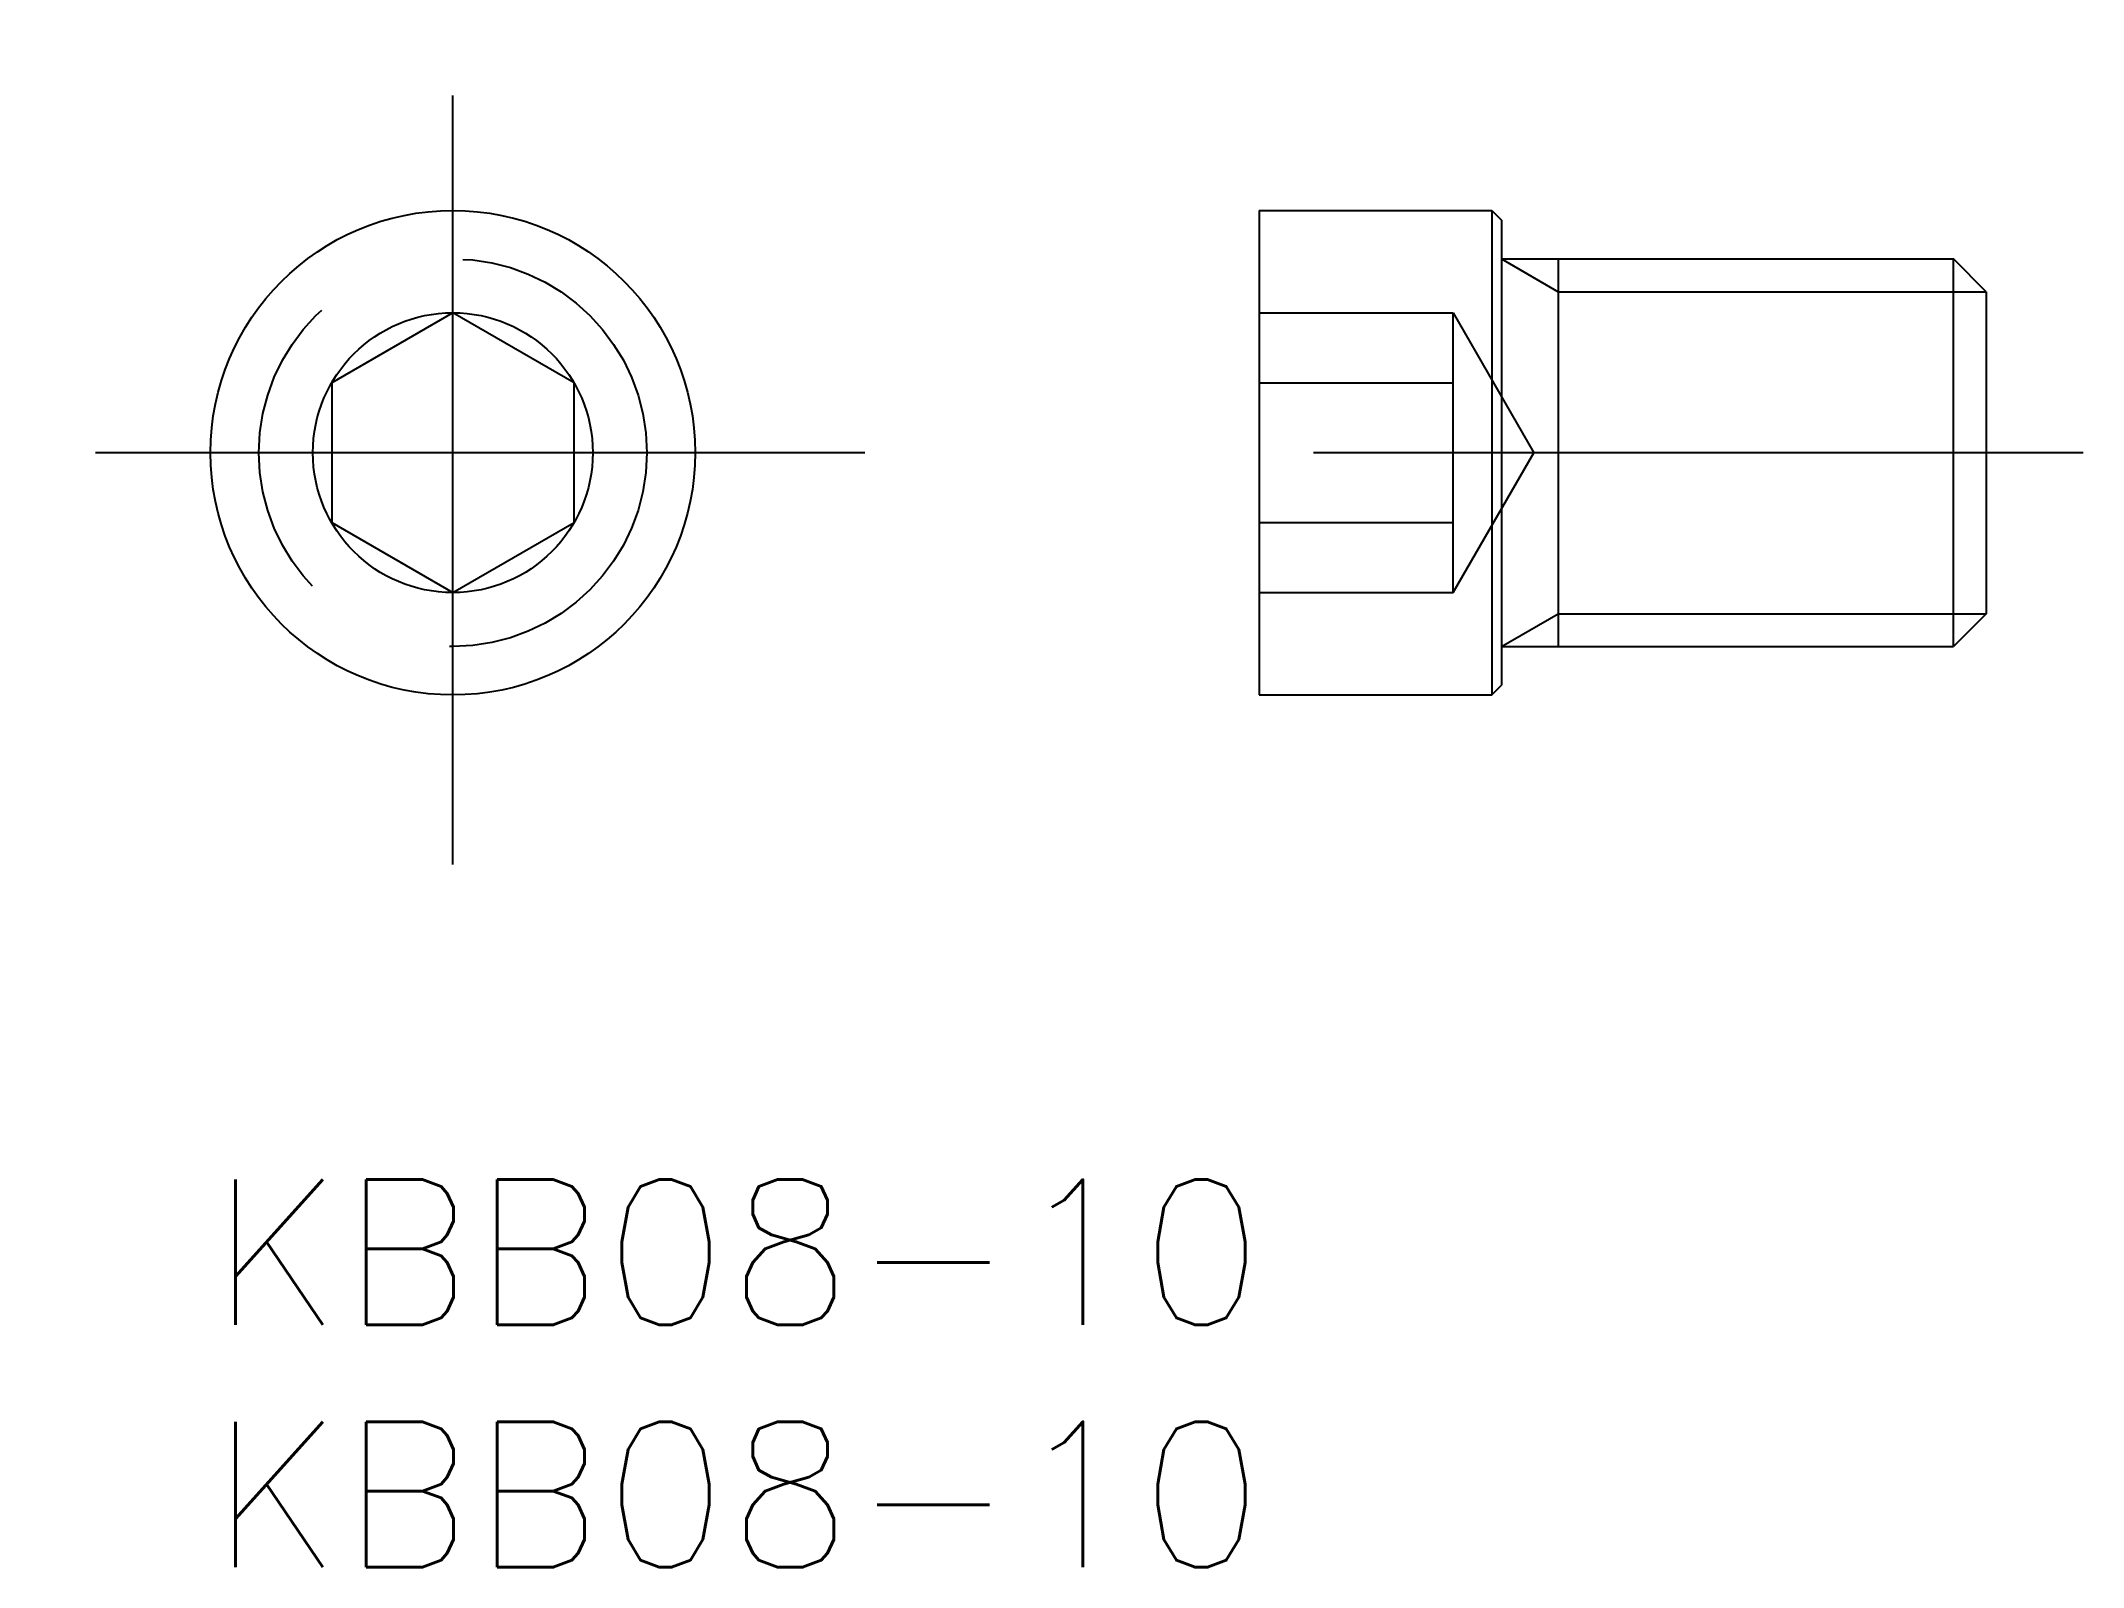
# Model space of a CAD drawing. Extents: x -3.5 to 38.6, y -8 to 23.5.
import ezdxf

# ---------------------------------------------------------------- set-up
doc = ezdxf.new("R2010")
doc.units = 0
doc.header["$LTSCALE"] = 0.5
doc.linetypes.add('CENTER', pattern=[50.8, 31.75, -6.35, 6.35, -6.35])
doc.linetypes.add('DASHED', pattern=[19.05, 12.7, -6.35])
for name, color, linetype in [('MSM_CENTER', 1, 'CENTER'), ('MSM_CONTINUOUS', 7, 'CONTINUOUS'), ('MSM_DASHED', 4, 'DASHED'), ('MSM_NARROW', 5, 'CONTINUOUS'), ('MSM_PART_NUMBER', 7, 'CONTINUOUS')]:
    doc.layers.add(name, color=color, linetype=linetype)
doc.styles.get("Standard").update_dxf_attribs({"font": 'txt.shx', "height": 3, "bigfont": 'bigfont.shx'})

# ---------------------------------------------------------------- blocks, each defined once
blk = doc.blocks.new('*U2')
at = {"layer": 'MSM_PART_NUMBER'}
blk.add_text('KBB08-10', height=3, dxfattribs=at).set_placement((0, -3))
blk = doc.blocks.new('*U3')
at = {"layer": 'MSM_PART_NUMBER'}
blk.add_text('KBB08-10', height=3, dxfattribs=at).set_placement((0, -8))

msp = doc.modelspace()

# ---------------------------------------------------------------- linework, layer by layer
at = {"layer": 'MSM_CENTER'}
for p, q in [((5, 6.5), (5, 23.5)), ((13.5, 15), (-3.5, 15)), ((38.634, 15), (19.634, 15))]:
    msp.add_line(p, q, dxfattribs=at)
at = {"layer": 'MSM_CONTINUOUS'}
for p, q in [((21.634, 20), (21.634, 10)), ((21.634, 20), (26.434, 20)), ((26.434, 20), (26.634, 19.8)), ((26.434, 20), (26.434, 10)), ((26.634, 19.8), (26.634, 10.2)), ((26.634, 19), (35.958, 19)), ((27.806, 19), (27.806, 11)), ((35.958, 11), (35.958, 19)), ((36.634, 18.323), (35.958, 19)), ((36.634, 18.323), (36.634, 11.677)), ((5, 17.887), (2.5, 16.443)), ((7.5, 16.443), (5, 17.887)), ((2.5, 16.443), (2.5, 13.557)), ((7.5, 13.557), (7.5, 16.443)), ((2.5, 13.557), (5, 12.113)), ((5, 12.113), (7.5, 13.557)), ((36.634, 11.677), (35.958, 11)), ((26.634, 11), (35.958, 11)), ((26.434, 10), (26.634, 10.2)), ((21.634, 10), (26.434, 10))]:
    msp.add_line(p, q, dxfattribs=at)
for radius in [5, 2.887]:
    msp.add_circle((5, 15), radius, dxfattribs=at)
at = {"layer": 'MSM_DASHED'}
for p, q in [((21.634, 17.887), (25.634, 17.887)), ((25.634, 17.887), (27.301, 15)), ((25.634, 12.113), (25.634, 17.887)), ((21.634, 16.443), (25.634, 16.443)), ((25.634, 12.113), (27.301, 15)), ((21.634, 13.557), (25.634, 13.557)), ((21.634, 12.113), (25.634, 12.113))]:
    msp.add_line(p, q, dxfattribs=at)
msp.add_circle((5, 15), 4, dxfattribs=at)
at = {"layer": 'MSM_NARROW'}
for p, q in [((26.634, 19), (27.806, 18.323)), ((27.806, 18.323), (36.634, 18.323)), ((26.634, 11), (27.806, 11.677)), ((27.806, 11.677), (36.634, 11.677))]:
    msp.add_line(p, q, dxfattribs=at)

# ---------------------------------------------------------------- block references
at = {"layer": 'MSM_CONTINUOUS'}
for name in ['*U2', '*U3']:
    msp.add_blockref(name, (0, 0), dxfattribs=at)

doc.saveas('drawing.dxf')
